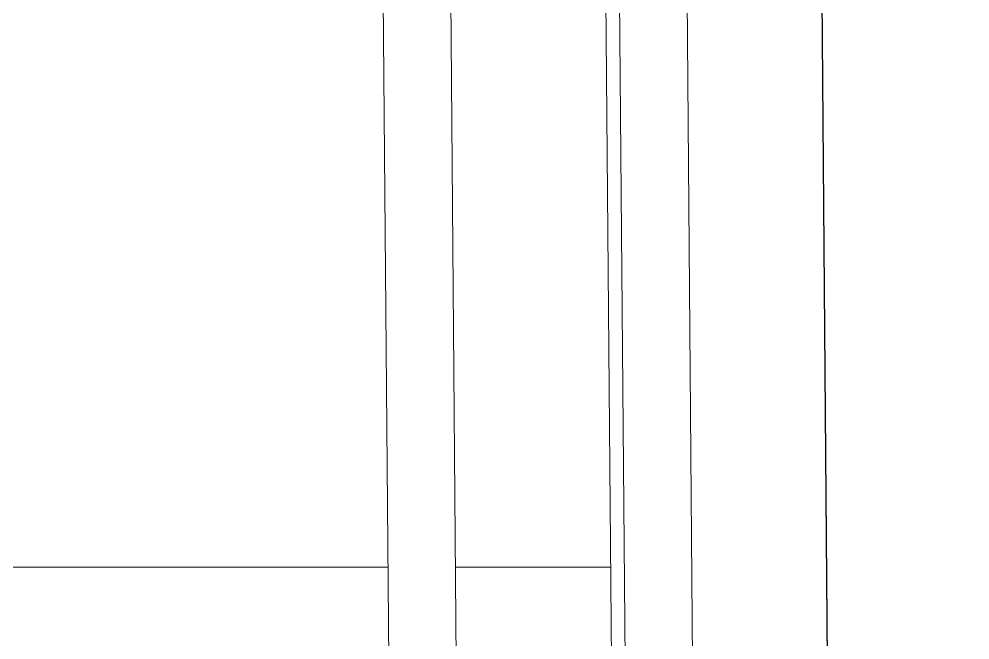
# Model space of a CAD drawing. Header units: millimetres. Extents: x -13069 to 207500, y -71366 to 56785.
# Drawn here: x 2647.4 to 2788.2, y 15277.2 to 15369.2 of the extents above; entities that cross this region are included whole.
import ezdxf

# ---------------------------------------------------------------- set-up
doc = ezdxf.new("R2010")
doc.units = ezdxf.units.MM
for name, color, linetype, lineweight in [('Потолки штриховка', 7, 'Continuous', 9), ('Стены несущие', 7, 'Continuous', 30), ('Стены отделка', 7, 'Continuous', 30), ('Стены штриховка', 7, 'Continuous', 9)]:
    doc.layers.add(name, color=color, linetype=linetype, lineweight=lineweight)

msp = doc.modelspace()

# ---------------------------------------------------------------- hatches: boundary and pattern name
at = {"layer": 'Потолки штриховка', "lineweight": 18}
h = msp.add_hatch(dxfattribs=at)
h.set_pattern_fill('FP_86', color=256, style=0, pattern_type=2)
h.set_pattern_definition([(45, (0, 0), (0, 635), [67.352, -381.661]), (0, (47.62, 47.62), (317.5, 317.5), [158.75, -476.25]), (315, (206.38, 47.62), (635, 0), [67.352, -381.661]), (225, (254, 0), (0, -635), [67.352, -381.661]), (0, (47.62, -47.62), (317.5, 317.5), [158.75, -476.25]), (315, (0, 0), (635, 0), [67.352, -381.661]), (90, (396.88, -79.38), (-317.5, 317.5), [158.75, -476.25]), (45, (396.88, 79.38), (0, 635), [67.352, -381.661]), (45, (444.5, -127), (0, 635), [67.352, -381.661]), (90, (492.12, -79.38), (-317.5, 317.5), [158.75, -476.25]), (315, (396.88, -79.38), (635, 0), [67.352, -381.661]), (315, (444.5, 127), (635, 0), [67.352, -381.661])])
h.paths.add_polyline_path([(2735.642, 15210.342), (2733.963, 15410.342), (2710.962, 15410.342), (2712.641, 15210.342), (2726.404, 15210.342)])
h.paths.add_polyline_path([(157.047, 15210.342), (162.737, 15210.342), (162.404, 15410.342), (155.413, 15410.342), (155.642, 15210.342)])
h.paths.add_polyline_path([(1162.278, 15210.342), (2702.641, 15210.342), (2700.962, 15410.342), (172.508, 15410.342), (172.737, 15210.342), (1160.077, 15210.342)])

# ---------------------------------------------------------------- linework, layer by layer
at = {"layer": 'Стены несущие'}
msp.add_line((2788.188, 12763.783), (2726.404, 20121.342), dxfattribs=at)
at = {"layer": 'Стены отделка', "lineweight": 9}
for p, q in [((2726.401, 20121.711), (2788.188, 12763.783)), ((2768.189, 12763.615), (2706.571, 20101.342)), ((2755.918, 12795.783), (2706.302, 18704.342)), ((2722.715, 12819.783), (2674.151, 18603.132)), ((2684.15, 18603.216), (2732.917, 12795.783))]:
    msp.add_line(p, q, dxfattribs=at)
at = {"layer": 'Стены штриховка'}
msp.add_line((2757.935, 12793.783), (2708.302, 18704.342), dxfattribs=at)

doc.saveas('drawing.dxf')
